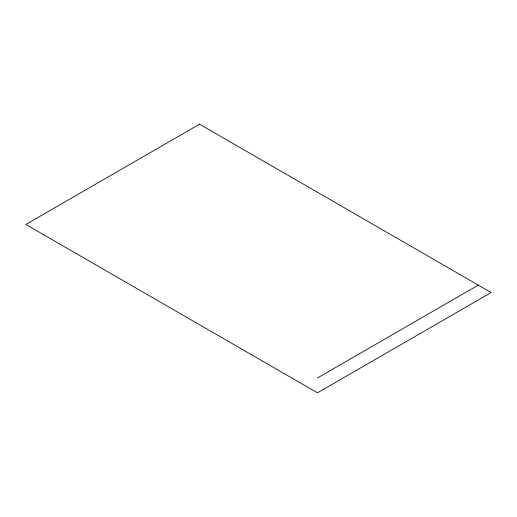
<?xml version="1.0" encoding="UTF-8"?>
<svg xmlns="http://www.w3.org/2000/svg" width="517" height="517" viewBox="0 0 517 517"><rect width="100%" height="100%" fill="white"/><g stroke="black" fill="none" stroke-linecap="round" stroke-linejoin="round"><path stroke-width="0.78" d="M317.464 377.966L478.283 285.119M199.536 124.183L25.85 224.456L317.464 392.817L491.15 292.544L199.536 124.183"/></g></svg>
